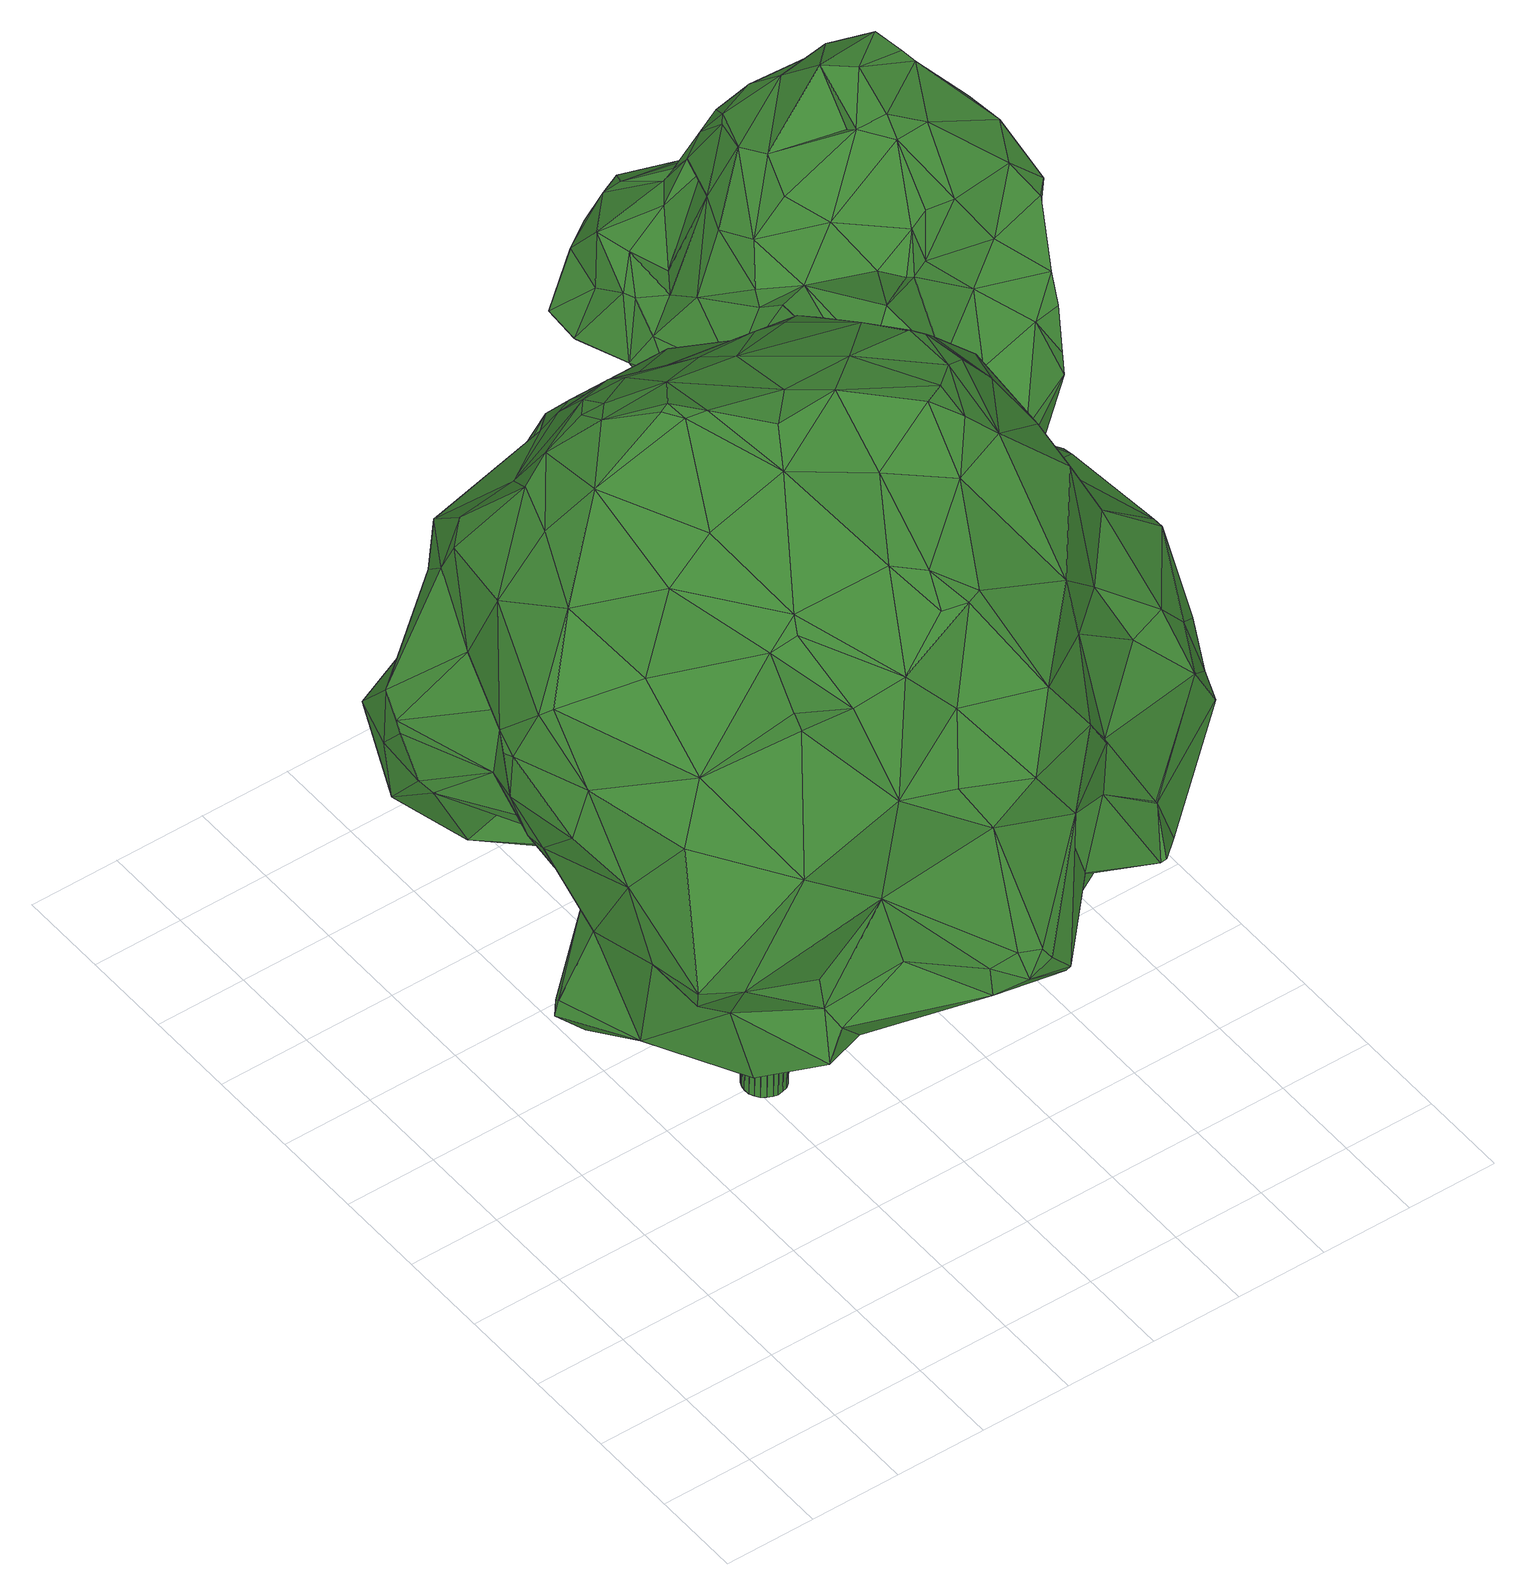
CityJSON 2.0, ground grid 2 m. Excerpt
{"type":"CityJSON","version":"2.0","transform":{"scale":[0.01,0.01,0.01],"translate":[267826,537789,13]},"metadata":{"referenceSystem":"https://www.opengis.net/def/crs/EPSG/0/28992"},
"CityObjects":{
"tree1":{"type":"SolitaryVegetationObject","attributes":{"gtid":149,"crown_width_m":13.96,"crown_median_z":23.27,"crown_r50_m":0.412,"crown_porosity":0.888,"trunk_H_m":10.11,"trunk_DBH_m":0.917,"trunk_radius_m":0.459,"trunk_base_height_m":13.16,"original_gtid":"149"},"geometry":[{"type":"Solid","lod":"3","boundaries":[[[[0,1,2]],[[3,4,5]],[[6,7,8]],[[9,10,11]],[[12,13,14]],[[15,16,17]],[[6,8,18]],[[19,20,21]],[[7,20,19]],[[22,23,24]],[[25,22,26]],[[27,3,5]],[[28,29,30]],[[22,31,23]],[[32,33,34]],[[35,36,37]],[[38,39,40]],[[38,40,41]],[[42,43,44]],[[45,46,47]],[[47,36,48]],[[49,13,50]],[[51,52,53]],[[54,55,56]],[[57,58,29]],[[59,60,61]],[[62,63,64]],[[2,65,66]],[[67,68,69]],[[67,69,70]],[[37,71,72]],[[58,57,44]],[[58,44,43]],[[73,74,75]],[[76,77,78]],[[14,49,79]],[[0,2,80]],[[21,81,19]],[[82,83,84]],[[85,86,87]],[[88,89,90]],[[91,92,93]],[[94,95,96]],[[96,95,97]],[[43,45,58]],[[42,98,99]],[[100,101,102]],[[2,103,104]],[[66,103,2]],[[105,106,107]],[[37,36,74]],[[108,109,110]],[[59,82,60]],[[111,112,60]],[[61,60,112]],[[113,114,115]],[[116,87,86]],[[80,117,118]],[[101,119,120]],[[121,102,122]],[[76,78,123]],[[124,28,30]],[[125,41,40]],[[126,127,128]],[[129,92,130]],[[109,108,131]],[[132,131,108]],[[133,63,134]],[[35,135,48]],[[136,27,137]],[[138,139,130]],[[140,141,110]],[[142,86,85]],[[3,42,44]],[[7,6,20]],[[20,6,4]],[[143,144,107]],[[145,107,106]],[[19,8,7]],[[134,28,133]],[[146,63,133]],[[41,147,148]],[[149,147,41]],[[150,111,84]],[[151,52,152]],[[153,154,155]],[[156,86,142]],[[72,95,94]],[[54,95,72]],[[157,158,159]],[[160,161,121]],[[162,161,160]],[[146,163,158]],[[145,164,107]],[[150,165,8]],[[54,56,166]],[[154,167,168]],[[35,48,36]],[[47,74,36]],[[116,56,87]],[[96,124,169]],[[127,170,131]],[[171,170,127]],[[103,66,108]],[[72,55,54]],[[172,173,174]],[[175,18,140]],[[175,6,18]],[[73,75,46]],[[160,176,50]],[[148,177,178]],[[69,177,148]],[[179,180,181]],[[182,181,180]],[[59,183,118]],[[33,180,179]],[[56,184,32]],[[56,55,184]],[[55,185,184]],[[99,98,67]],[[99,46,43]],[[99,73,46]],[[99,43,42]],[[169,94,96]],[[75,47,46]],[[47,75,74]],[[186,187,18]],[[73,125,74]],[[166,188,95]],[[166,95,54]],[[97,95,188]],[[46,45,43]],[[45,47,58]],[[48,58,47]],[[14,162,12]],[[185,32,184]],[[98,68,67]],[[99,67,73]],[[73,67,70]],[[125,73,149]],[[88,90,189]],[[70,147,73]],[[149,41,125]],[[186,117,187]],[[149,73,147]],[[15,90,16]],[[41,148,38]],[[178,38,148]],[[34,33,179]],[[190,120,119]],[[147,70,69]],[[147,69,148]],[[105,79,106]],[[17,191,192]],[[40,182,125]],[[181,182,40]],[[139,138,193]],[[33,32,180]],[[84,194,82]],[[190,119,101]],[[126,3,27]],[[173,195,178]],[[196,77,76]],[[197,77,196]],[[165,83,186]],[[197,196,198]],[[123,78,146]],[[123,146,158]],[[91,120,190]],[[165,18,8]],[[165,186,18]],[[50,199,200]],[[81,150,8]],[[81,8,19]],[[84,83,165]],[[84,165,150]],[[53,24,201]],[[77,197,202]],[[203,116,204]],[[53,22,24]],[[146,78,64]],[[64,77,62]],[[155,142,85]],[[83,205,186]],[[131,170,109]],[[174,173,206]],[[174,206,153]],[[202,62,77]],[[57,207,44]],[[44,207,208]],[[81,111,150]],[[209,111,81]],[[6,175,4]],[[61,198,59]],[[24,89,201]],[[210,211,212]],[[130,92,138]],[[190,138,92]],[[213,214,215]],[[112,216,217]],[[9,218,177]],[[9,11,218]],[[120,219,168]],[[120,91,219]],[[105,220,79]],[[85,87,34]],[[56,34,87]],[[221,156,168]],[[64,78,77]],[[30,222,124]],[[39,223,179]],[[224,213,225]],[[226,211,151]],[[124,96,227]],[[124,227,28]],[[211,228,212]],[[168,229,221]],[[168,219,229]],[[220,162,14]],[[55,230,185]],[[112,111,209]],[[53,115,22]],[[179,181,39]],[[217,63,112]],[[164,113,143]],[[12,162,160]],[[123,213,215]],[[182,180,32]],[[170,171,140]],[[212,228,204]],[[39,181,40]],[[203,231,116]],[[166,116,231]],[[32,34,56]],[[59,198,183]],[[189,215,214]],[[170,110,109]],[[132,108,66]],[[232,131,233]],[[127,131,232]],[[127,232,233]],[[182,32,185]],[[234,100,144]],[[93,235,236]],[[92,236,235]],[[92,235,93]],[[237,90,15]],[[178,195,38]],[[223,195,172]],[[38,195,223]],[[172,195,173]],[[39,38,223]],[[113,115,238]],[[157,239,225]],[[220,105,162]],[[143,107,240]],[[234,139,193]],[[111,60,194]],[[2,104,80]],[[219,241,229]],[[64,63,146]],[[242,120,168]],[[140,171,175]],[[236,92,115]],[[97,159,96]],[[188,159,97]],[[82,205,83]],[[100,193,101]],[[234,193,100]],[[243,210,212]],[[145,244,245]],[[65,245,244]],[[91,190,92]],[[199,11,246]],[[44,208,3]],[[233,247,10]],[[93,241,91]],[[219,91,241]],[[144,113,238]],[[88,214,226]],[[214,224,226]],[[214,213,224]],[[42,3,126]],[[131,11,247]],[[248,134,216]],[[133,163,146]],[[126,98,42]],[[63,249,112]],[[128,98,126]],[[128,68,98]],[[11,131,132]],[[102,161,100]],[[164,114,113]],[[212,204,250]],[[212,250,243]],[[24,23,89]],[[16,89,23]],[[63,202,249]],[[202,63,62]],[[136,171,127]],[[136,175,171]],[[134,63,217]],[[158,213,123]],[[189,214,88]],[[161,251,107]],[[178,177,218]],[[154,153,167]],[[132,246,11]],[[211,210,151]],[[132,66,246]],[[115,53,52]],[[27,136,127]],[[142,154,156]],[[168,156,154]],[[108,110,103]],[[86,204,116]],[[27,127,126]],[[127,233,128]],[[155,154,142]],[[166,56,116]],[[153,252,172]],[[155,252,153]],[[253,176,160]],[[18,187,140]],[[254,118,183]],[[178,255,173]],[[218,255,178]],[[205,117,186]],[[151,256,52]],[[256,257,52]],[[160,50,12]],[[21,258,81]],[[79,49,106]],[[245,114,164]],[[245,164,145]],[[29,135,30]],[[58,135,29]],[[25,31,22]],[[14,79,220]],[[103,110,141]],[[157,159,239]],[[13,49,14]],[[227,158,163]],[[125,259,74]],[[80,104,117]],[[37,74,259]],[[72,230,55]],[[71,230,72]],[[230,182,185]],[[151,210,256]],[[134,217,216]],[[61,202,197]],[[202,61,249]],[[0,80,1]],[[260,1,80]],[[208,207,3]],[[3,207,4]],[[112,249,61]],[[5,4,175]],[[5,175,136]],[[94,169,222]],[[169,124,222]],[[107,164,240]],[[137,5,136]],[[151,152,226]],[[189,90,215]],[[16,191,17]],[[23,191,16]],[[203,228,225]],[[224,225,228]],[[261,215,237]],[[261,237,123]],[[20,4,207]],[[20,207,21]],[[236,52,257]],[[226,152,88]],[[89,51,201]],[[201,51,53]],[[164,143,240]],[[129,130,139]],[[137,27,5]],[[262,17,192]],[[262,192,254]],[[200,49,50]],[[13,12,50]],[[160,263,253]],[[2,1,264]],[[52,51,152]],[[26,265,25]],[[210,243,250]],[[122,242,153]],[[117,266,187]],[[123,267,76]],[[94,268,72]],[[242,167,153]],[[101,120,242]],[[227,133,28]],[[227,96,158]],[[213,158,157]],[[213,157,225]],[[188,166,231]],[[236,269,93]],[[257,269,236]],[[188,239,159]],[[225,239,188]],[[28,248,29]],[[134,248,28]],[[227,163,133]],[[270,253,263]],[[215,90,237]],[[16,90,89]],[[25,271,31]],[[23,31,271]],[[82,194,60]],[[170,140,110]],[[88,152,89]],[[51,89,152]],[[207,57,272]],[[207,272,21]],[[29,248,272]],[[115,52,236]],[[29,272,57]],[[10,9,273]],[[222,30,135]],[[205,59,118]],[[272,258,21]],[[71,259,230]],[[37,259,71]],[[230,259,182]],[[194,84,111]],[[1,265,26]],[[255,263,173]],[[255,270,263]],[[101,193,190]],[[138,190,193]],[[254,192,274]],[[96,159,158]],[[245,65,114]],[[144,129,234]],[[162,105,251]],[[225,231,203]],[[61,197,198]],[[131,247,233]],[[254,198,262]],[[254,183,198]],[[82,59,205]],[[17,262,196]],[[198,196,262]],[[204,228,203]],[[223,252,179]],[[34,179,252]],[[34,252,85]],[[85,252,155]],[[188,231,225]],[[172,252,223]],[[69,273,177]],[[68,273,69]],[[68,128,273]],[[177,273,9]],[[102,101,242]],[[102,242,122]],[[222,268,94]],[[23,271,191]],[[222,135,268]],[[35,268,135]],[[261,123,215]],[[11,199,218]],[[106,49,199]],[[199,49,200]],[[253,50,176]],[[50,218,199]],[[107,251,105]],[[275,210,250]],[[93,257,276]],[[86,250,204]],[[106,199,246]],[[140,187,266]],[[121,161,102]],[[141,266,103]],[[144,238,129]],[[139,234,129]],[[143,113,144]],[[237,267,123]],[[277,267,237]],[[242,168,167]],[[273,233,10]],[[256,276,257]],[[256,210,276]],[[237,15,277]],[[182,259,125]],[[17,277,15]],[[196,277,17]],[[48,135,58]],[[273,128,233]],[[37,72,268]],[[37,268,35]],[[224,228,226]],[[211,226,228]],[[172,174,153]],[[244,145,246]],[[244,246,65]],[[65,246,66]],[[145,106,246]],[[260,265,1]],[[80,254,260]],[[209,81,216]],[[216,112,209]],[[229,241,276]],[[93,276,241]],[[156,250,86]],[[156,275,250]],[[156,221,275]],[[229,276,221]],[[275,276,210]],[[221,276,275]],[[80,118,254]],[[25,265,260]],[[81,258,216]],[[115,114,264]],[[115,264,26]],[[26,264,1]],[[260,254,271]],[[260,271,25]],[[10,247,11]],[[76,267,196]],[[277,196,267]],[[117,104,266]],[[104,103,266]],[[140,266,141]],[[115,278,22]],[[115,26,278]],[[22,278,26]],[[65,264,114]],[[65,2,264]],[[272,248,258]],[[216,258,248]],[[144,100,107]],[[161,107,100]],[[121,263,160]],[[274,192,191]],[[161,162,251]],[[253,218,50]],[[218,253,255]],[[255,253,270]],[[129,238,92]],[[115,92,238]],[[122,279,121]],[[274,271,254]],[[274,191,271]],[[206,279,153]],[[122,153,279]],[[206,173,279]],[[263,121,279]],[[263,279,173]],[[257,93,269]],[[205,118,117]],[[280,281,282]],[[280,282,283]],[[283,282,284]],[[283,284,285]],[[282,281,286]],[[282,286,284]],[[284,286,287]],[[284,287,285]],[[286,281,288]],[[286,288,287]],[[287,288,289]],[[287,289,285]],[[288,281,290]],[[288,290,289]],[[289,290,291]],[[289,291,285]],[[290,281,292]],[[290,292,291]],[[291,292,293]],[[291,293,285]],[[292,281,294]],[[292,294,293]],[[293,294,295]],[[293,295,285]],[[294,281,296]],[[294,296,295]],[[295,296,297]],[[295,297,285]],[[296,281,298]],[[296,298,297]],[[297,298,299]],[[297,299,285]],[[298,281,300]],[[298,300,299]],[[299,300,301]],[[299,301,285]],[[300,281,302]],[[300,302,301]],[[301,302,303]],[[301,303,285]],[[302,281,304]],[[302,304,303]],[[303,304,305]],[[303,305,285]],[[304,281,306]],[[304,306,305]],[[305,306,307]],[[305,307,285]],[[306,281,308]],[[306,308,307]],[[307,308,309]],[[307,309,285]],[[308,281,310]],[[308,310,309]],[[309,310,311]],[[309,311,285]],[[310,281,312]],[[310,312,311]],[[311,312,313]],[[311,313,285]],[[312,281,314]],[[312,314,313]],[[313,314,315]],[[313,315,285]],[[314,281,316]],[[314,316,315]],[[315,316,317]],[[315,317,285]],[[316,281,318]],[[316,318,317]],[[317,318,319]],[[317,319,285]],[[318,281,320]],[[318,320,319]],[[319,320,321]],[[319,321,285]],[[320,281,322]],[[320,322,321]],[[321,322,323]],[[321,323,285]],[[322,281,324]],[[322,324,323]],[[323,324,325]],[[323,325,285]],[[324,281,326]],[[324,326,325]],[[325,326,327]],[[325,327,285]],[[326,281,328]],[[326,328,327]],[[327,328,329]],[[327,329,285]],[[328,281,280]],[[328,280,329]],[[329,280,283]],[[329,283,285]]]]}]},
"tree2":{"type":"SolitaryVegetationObject","attributes":{"gtid":114,"crown_width_m":8.45,"crown_median_z":25.29,"crown_r50_m":0.368,"crown_porosity":0.904,"trunk_H_m":12.17,"trunk_DBH_m":0.602,"trunk_radius_m":0.301,"trunk_base_height_m":13.12,"original_gtid":"114"},"geometry":[{"type":"Solid","lod":"3","boundaries":[[[[330,331,332]],[[333,334,335]],[[336,337,338]],[[339,340,341]],[[342,343,344]],[[345,346,347]],[[335,348,349]],[[350,351,352]],[[353,354,331]],[[355,356,357]],[[358,359,360]],[[361,362,363]],[[364,343,363]],[[365,366,367]],[[368,369,370]],[[371,339,372]],[[373,370,374]],[[375,376,377]],[[378,379,380]],[[381,382,337]],[[383,384,385]],[[386,387,347]],[[380,379,388]],[[389,390,391]],[[392,357,393]],[[347,394,345]],[[334,387,395]],[[387,334,349]],[[396,363,343]],[[396,343,342]],[[397,398,399]],[[332,400,401]],[[337,402,338]],[[403,404,405]],[[383,385,406]],[[330,353,331]],[[407,408,409]],[[410,411,412]],[[413,414,415]],[[416,407,397]],[[406,385,417]],[[417,385,384]],[[418,419,420]],[[421,422,423]],[[417,424,406]],[[425,377,376]],[[423,422,426]],[[392,355,357]],[[427,368,370]],[[427,370,428]],[[365,429,366]],[[421,423,430]],[[431,432,433]],[[434,435,436]],[[437,434,436]],[[438,439,440]],[[441,442,443]],[[444,445,446]],[[447,448,449]],[[450,451,452]],[[430,435,434]],[[438,453,450]],[[369,454,389]],[[331,455,332]],[[456,457,458]],[[459,460,461]],[[462,405,340]],[[423,426,460]],[[453,463,464]],[[459,430,460]],[[465,466,467]],[[465,468,466]],[[349,333,335]],[[469,470,471]],[[469,471,472]],[[473,474,381]],[[459,436,435]],[[459,339,436]],[[459,435,430]],[[475,476,456]],[[456,476,457]],[[477,457,476]],[[477,476,401]],[[344,343,364]],[[409,402,337]],[[363,346,361]],[[478,479,480]],[[362,407,364]],[[431,481,432]],[[415,482,483]],[[419,484,420]],[[485,484,419]],[[403,478,437]],[[373,374,486]],[[487,355,392]],[[488,487,392]],[[489,490,491]],[[492,493,494]],[[333,349,334]],[[358,495,467]],[[390,496,455]],[[460,430,423]],[[497,498,350]],[[484,358,360]],[[499,350,500]],[[501,502,448]],[[498,503,504]],[[408,425,412]],[[505,506,499]],[[364,507,382]],[[508,509,490]],[[510,511,512]],[[494,513,492]],[[338,402,514]],[[444,515,445]],[[513,411,410]],[[458,428,516]],[[482,517,483]],[[515,493,492]],[[515,492,518]],[[515,444,493]],[[375,377,508]],[[384,336,417]],[[470,519,517]],[[470,517,520]],[[487,519,470]],[[378,521,522]],[[512,502,501]],[[481,466,441]],[[396,342,523]],[[524,396,523]],[[482,520,517]],[[417,525,424]],[[390,389,496]],[[443,432,441]],[[340,405,404]],[[518,526,527]],[[528,527,526]],[[517,420,483]],[[418,420,517]],[[352,529,497]],[[445,465,495]],[[352,521,529]],[[391,530,374]],[[474,382,381]],[[337,473,381]],[[520,449,470]],[[471,470,449]],[[336,473,337]],[[474,473,336]],[[474,336,384]],[[456,531,486]],[[408,407,416]],[[416,377,425]],[[394,366,429]],[[369,389,391]],[[532,533,431]],[[407,362,397]],[[416,397,399]],[[379,534,388]],[[373,486,531]],[[371,372,535]],[[506,350,499]],[[338,503,498]],[[468,441,466]],[[399,377,416]],[[416,425,408]],[[536,513,494]],[[375,508,489]],[[537,538,472]],[[506,351,350]],[[539,351,506]],[[540,353,330]],[[541,542,537]],[[468,465,527]],[[543,468,527]],[[468,543,491]],[[491,543,489]],[[543,375,489]],[[527,465,515]],[[515,465,445]],[[518,527,515]],[[389,544,496]],[[493,444,440]],[[541,537,545]],[[446,440,444]],[[454,453,464]],[[489,508,490]],[[540,330,401]],[[332,401,330]],[[401,476,540]],[[456,546,531]],[[378,380,547]],[[548,522,549]],[[458,546,456]],[[475,540,476]],[[353,540,354]],[[395,550,479]],[[551,479,550]],[[420,413,483]],[[477,427,428]],[[395,479,348]],[[395,348,334]],[[392,418,488]],[[481,441,432]],[[552,482,415]],[[387,367,366]],[[415,483,413]],[[463,453,438]],[[446,463,438]],[[363,362,364]],[[418,517,488]],[[384,553,474]],[[547,553,384]],[[547,474,553]],[[367,348,554]],[[348,545,554]],[[455,496,332]],[[374,370,369]],[[334,348,335]],[[458,516,546]],[[529,383,406]],[[524,395,396]],[[458,457,428]],[[497,529,424]],[[406,424,529]],[[390,354,530]],[[505,438,506]],[[351,555,535]],[[556,555,351]],[[410,412,425]],[[517,519,488]],[[557,401,400]],[[558,559,464]],[[558,464,463]],[[464,559,393]],[[532,552,415]],[[387,366,347]],[[498,500,350]],[[514,503,338]],[[340,404,341]],[[361,398,362]],[[397,362,398]],[[455,331,390]],[[331,354,390]],[[342,380,388]],[[477,428,457]],[[347,366,394]],[[467,495,465]],[[560,561,395]],[[386,347,346]],[[460,426,461]],[[459,461,372]],[[459,372,339]],[[371,562,339]],[[341,404,437]],[[514,402,412]],[[461,426,422]],[[466,359,467]],[[358,467,359]],[[466,481,359]],[[352,497,350]],[[446,445,495]],[[403,479,478]],[[495,358,563]],[[502,512,511]],[[564,367,554]],[[479,545,348]],[[403,545,479]],[[552,447,482]],[[501,447,552]],[[434,421,430]],[[557,400,496]],[[565,549,351]],[[421,434,437]],[[454,464,538]],[[370,516,428]],[[368,451,369]],[[535,548,565]],[[535,555,371]],[[396,395,386]],[[396,386,363]],[[566,567,568]],[[451,454,369]],[[451,453,454]],[[374,369,391]],[[566,568,345]],[[523,551,524]],[[504,494,493]],[[378,534,379]],[[422,548,461]],[[491,442,468]],[[441,468,442]],[[532,512,552]],[[501,552,512]],[[522,480,523]],[[345,394,429]],[[431,569,532]],[[449,510,472]],[[478,480,522]],[[349,367,387]],[[348,367,349]],[[375,526,376]],[[365,367,564]],[[504,536,494]],[[504,503,536]],[[490,567,443]],[[438,450,506]],[[438,440,446]],[[539,506,450]],[[498,504,500]],[[509,570,567]],[[509,567,490]],[[509,398,570]],[[399,398,509]],[[433,345,569]],[[437,404,403]],[[560,524,550]],[[551,550,524]],[[427,477,557]],[[536,503,513]],[[503,514,513]],[[571,485,419]],[[562,368,572]],[[573,495,563]],[[339,562,340]],[[368,562,371]],[[371,451,368]],[[409,337,507]],[[409,507,407]],[[471,449,472]],[[565,351,535]],[[488,519,487]],[[470,469,487]],[[469,472,538]],[[378,547,521]],[[572,496,544]],[[572,544,462]],[[462,544,454]],[[462,454,537]],[[429,574,532]],[[564,574,429]],[[487,469,355]],[[415,414,532]],[[533,532,414]],[[419,559,571]],[[558,571,559]],[[431,533,481]],[[496,572,427]],[[482,447,520]],[[570,398,361]],[[345,433,566]],[[575,576,535]],[[377,399,509]],[[377,509,508]],[[528,543,527]],[[528,526,543]],[[412,411,514]],[[375,543,526]],[[371,555,451]],[[556,451,555]],[[505,439,438]],[[535,576,548]],[[451,450,453]],[[499,439,505]],[[493,440,439]],[[499,493,439]],[[546,516,531]],[[545,405,541]],[[408,412,402]],[[403,405,545]],[[539,556,351]],[[437,478,548]],[[437,548,421]],[[421,548,422]],[[478,522,548]],[[352,522,521]],[[383,529,521]],[[531,516,373]],[[370,373,516]],[[386,346,363]],[[387,386,395]],[[364,407,507]],[[490,443,442]],[[537,512,564]],[[463,446,577]],[[463,577,558]],[[573,577,495]],[[495,577,446]],[[571,577,573]],[[571,558,577]],[[427,572,368]],[[340,572,462]],[[562,572,340]],[[454,544,389]],[[424,525,497]],[[481,533,414]],[[390,530,391]],[[413,360,414]],[[413,484,360]],[[469,356,355]],[[393,357,464]],[[356,464,357]],[[454,538,537]],[[429,532,569]],[[429,569,345]],[[448,447,501]],[[520,447,449]],[[498,497,525]],[[496,427,557]],[[534,523,388]],[[388,523,342]],[[378,523,534]],[[522,523,378]],[[480,479,551]],[[566,433,432]],[[566,432,443]],[[431,433,569]],[[492,526,518]],[[514,411,513]],[[573,485,571]],[[556,539,450]],[[560,550,561]],[[382,507,337]],[[493,499,500]],[[504,493,500]],[[344,364,382]],[[535,372,575]],[[418,392,578]],[[418,578,419]],[[564,554,537]],[[545,537,554]],[[346,345,568]],[[547,382,474]],[[342,547,380]],[[383,521,547]],[[382,547,342]],[[547,384,383]],[[365,564,429]],[[481,360,359]],[[540,475,530]],[[540,530,354]],[[420,484,413]],[[472,510,537]],[[358,485,563]],[[382,342,344]],[[573,563,485]],[[513,410,492]],[[526,492,410]],[[526,410,376]],[[560,395,524]],[[336,525,417]],[[490,442,491]],[[436,339,341]],[[436,341,437]],[[408,402,409]],[[496,400,332]],[[561,550,395]],[[338,525,336]],[[498,525,338]],[[410,425,376]],[[502,511,448]],[[448,511,449]],[[510,449,511]],[[485,358,484]],[[510,512,537]],[[352,351,549]],[[352,549,522]],[[548,549,565]],[[392,393,578]],[[532,574,579]],[[574,564,579]],[[512,579,564]],[[532,579,512]],[[461,575,372]],[[481,414,360]],[[356,538,464]],[[356,469,538]],[[570,361,568]],[[346,568,361]],[[523,480,551]],[[559,578,393]],[[559,419,578]],[[462,537,542]],[[405,462,542]],[[405,542,541]],[[401,557,477]],[[456,486,475]],[[530,475,486]],[[530,486,374]],[[568,567,570]],[[443,567,566]],[[450,452,556]],[[556,452,451]],[[548,576,461]],[[575,461,576]],[[580,581,582]],[[580,582,583]],[[583,582,584]],[[583,584,585]],[[582,581,586]],[[582,586,584]],[[584,586,587]],[[584,587,585]],[[586,581,588]],[[586,588,587]],[[587,588,589]],[[587,589,585]],[[588,581,590]],[[588,590,589]],[[589,590,591]],[[589,591,585]],[[590,581,592]],[[590,592,591]],[[591,592,593]],[[591,593,585]],[[592,581,594]],[[592,594,593]],[[593,594,595]],[[593,595,585]],[[594,581,596]],[[594,596,595]],[[595,596,597]],[[595,597,585]],[[596,581,598]],[[596,598,597]],[[597,598,599]],[[597,599,585]],[[598,581,600]],[[598,600,599]],[[599,600,601]],[[599,601,585]],[[600,581,602]],[[600,602,601]],[[601,602,603]],[[601,603,585]],[[602,581,604]],[[602,604,603]],[[603,604,605]],[[603,605,585]],[[604,581,606]],[[604,606,605]],[[605,606,607]],[[605,607,585]],[[606,581,608]],[[606,608,607]],[[607,608,609]],[[607,609,585]],[[608,581,610]],[[608,610,609]],[[609,610,611]],[[609,611,585]],[[610,581,612]],[[610,612,611]],[[611,612,613]],[[611,613,585]],[[612,581,614]],[[612,614,613]],[[613,614,615]],[[613,615,585]],[[614,581,616]],[[614,616,615]],[[615,616,617]],[[615,617,585]],[[616,581,618]],[[616,618,617]],[[617,618,619]],[[617,619,585]],[[618,581,620]],[[618,620,619]],[[619,620,621]],[[619,621,585]],[[620,581,622]],[[620,622,621]],[[621,622,623]],[[621,623,585]],[[622,581,624]],[[622,624,623]],[[623,624,625]],[[623,625,585]],[[624,581,626]],[[624,626,625]],[[625,626,627]],[[625,627,585]],[[626,581,628]],[[626,628,627]],[[627,628,629]],[[627,629,585]],[[628,581,580]],[[628,580,629]],[[629,580,583]],[[629,583,585]]]]}]}
},
"vertices":[
[682,756,790],[613,733,611],[783,886,782],[1261,748,1312],[1396,602,1203],[1353,803,1241],[1343,567,986],[1373,448,1076],[1356,387,994],[754,1146,1221],[820,1059,1095],[978,1193,954],[681,1508,804],[696,1478,784],[728,1461,630],[344,209,689],[243,314,629],[440,243,684],[1327,558,929],[1321,407,1129],[1397,577,1202],[1262,396,1205],[240,786,500],[260,534,576],[133,697,517],[526,692,568],[538,795,577],[1328,862,1238],[838,182,1419],[991,334,1491],[783,327,1593],[442,655,635],[382,981,1761],[382,1044,1724],[298,1045,1674],[879,619,1805],[928,645,1798],[752,742,1813],[610,1197,1564],[515,1140,1664],[658,1044,1716],[804,1067,1679],[1174,866,1561],[1105,721,1652],[1154,643,1564],[1028,712,1754],[1006,797,1767],[982,693,1782],[937,581,1763],[720,1418,798],[726,1459,961],[80,711,615],[187,778,763],[110,761,560],[404,670,1696],[478,847,1815],[281,868,1728],[1141,523,1554],[1001,558,1697],[974,224,813],[1099,180,801],[946,213,839],[731,27,889],[867,136,1104],[712,32,919],[762,945,807],[946,1125,802],[1075,1016,1562],[1089,1050,1499],[962,1124,1539],[962,1084,1611],[620,744,1798],[580,672,1753],[953,929,1725],[846,823,1783],[984,818,1774],[625,81,878],[682,32,855],[669,53,917],[714,1393,705],[858,641,636],[1275,308,1097],[1135,216,761],[1172,248,757],[1173,238,777],[248,1043,1613],[132,974,1436],[217,939,1597],[101,441,913],[125,512,640],[205,336,807],[72,1227,750],[159,1105,681],[53,1071,895],[663,452,1629],[474,497,1576],[582,289,1512],[466,475,1543],[1128,960,1551],[1120,928,1590],[325,1356,913],[145,1369,894],[336,1407,954],[1057,937,879],[947,721,743],[709,1387,701],[702,1357,753],[571,1376,822],[1081,994,878],[1128,1006,920],[1253,835,764],[1126,227,906],[986,209,1026],[362,1085,791],[563,1065,751],[333,928,691],[165,795,1537],[1066,557,698],[938,435,788],[107,1356,890],[89,1344,900],[503,1498,1027],[357,1433,1086],[482,231,1029],[749,314,1591],[695,976,1750],[1235,893,1266],[1213,926,1189],[1086,989,1327],[339,1248,601],[264,1309,556],[1113,1032,946],[985,1150,892],[772,133,1256],[931,175,1269],[882,521,1677],[1332,872,1147],[1356,835,1228],[262,1312,560],[305,1288,589],[1267,800,817],[1251,833,760],[162,1151,1417],[402,1229,985],[317,1230,831],[749,1226,990],[665,125,1193],[923,1092,1631],[861,1190,1527],[868,1055,1676],[1337,327,976],[90,773,965],[145,687,779],[276,1369,1253],[171,1204,1317],[206,1194,1437],[137,1075,1217],[438,425,1346],[499,198,1304],[497,341,1437],[703,1528,954],[498,1450,883],[569,1501,755],[619,174,1284],[575,1171,992],[1220,364,766],[300,657,1620],[212,1301,1212],[43,1207,1066],[694,329,1587],[1158,928,942],[1282,851,1021],[438,1252,1484],[582,1428,1306],[441,1227,1278],[1261,760,1015],[705,1494,974],[827,1188,1362],[807,1344,1412],[420,1091,1706],[421,1028,1745],[523,1097,1699],[528,972,1783],[878,361,830],[452,888,1815],[473,895,1820],[1215,430,692],[1254,588,891],[411,487,1519],[100,298,915],[103,1283,726],[409,474,727],[532,336,793],[191,1282,772],[1112,178,806],[524,1273,1500],[629,77,808],[778,47,811],[808,162,744],[742,1343,987],[723,1426,931],[72,712,579],[781,36,828],[67,708,1397],[47,729,1376],[1109,365,715],[378,1341,1192],[1252,573,1334],[1232,637,1306],[1126,232,907],[28,793,1122],[65,647,1104],[18,770,1250],[338,281,1124],[92,286,961],[193,275,917],[1004,229,1147],[1001,218,1147],[813,1382,1241],[52,1226,907],[725,1458,626],[23,1148,1044],[719,400,1625],[456,1217,1552],[165,427,1192],[230,466,1311],[115,538,1031],[676,255,1400],[90,631,1229],[25,1138,1017],[524,839,1816],[230,639,1437],[1127,943,947],[954,901,1145],[279,1254,818],[241,1077,755],[273,874,778],[361,249,795],[324,1156,707],[429,436,1388],[532,1276,993],[40,1099,913],[207,1300,1076],[18,801,1235],[904,1033,958],[621,1030,1000],[919,1183,902],[930,1055,995],[1014,324,1344],[889,214,1031],[39,842,1253],[554,1450,786],[320,1176,1482],[686,1480,996],[718,454,743],[639,1415,1252],[79,805,978],[107,848,976],[1176,371,1195],[687,815,1794],[579,676,638],[379,290,829],[658,292,819],[548,1479,1037],[576,964,781],[583,737,584],[1177,738,839],[511,201,870],[755,607,1698],[127,907,1006],[581,1426,1063],[486,599,643],[1137,441,1303],[980,975,1324],[573,568,790],[125,949,1174],[97,940,1028],[383,223,751],[297,715,682],[386,1406,1131],[671,794,15],[625,795,16],[669,806,15],[686,783,1026],[684,795,1026],[640,784,1027],[665,817,16],[680,806,1026],[658,827,16],[673,816,1027],[648,834,16],[663,823,1027],[637,839,16],[652,828,1027],[626,841,16],[640,829,1027],[614,839,17],[628,828,1027],[603,835,17],[617,824,1028],[593,828,17],[608,816,1028],[586,818,17],[600,807,1028],[581,807,17],[596,796,1028],[579,796,17],[594,784,1027],[580,784,16],[595,772,1027],[585,773,16],[600,761,1027],[592,763,16],[607,751,1027],[602,756,16],[616,744,1027],[613,751,16],[627,739,1026],[624,749,15],[639,738,1026],[636,751,15],[651,739,1026],[648,755,15],[662,744,1026],[657,762,15],[672,751,1026],[664,772,15],[679,760,1026],[669,783,15],[684,771,1026],
[704,1545,900],[722,1553,940],[728,1552,912],[1464,1459,1045],[1481,1398,1138],[1462,1457,1043],[1411,995,1404],[1479,1038,1463],[1319,1068,1487],[1007,1136,895],[1049,1291,953],[1100,1156,927],[1458,1151,1230],[1460,1238,1287],[1421,1147,1351],[1407,1550,1436],[1458,1437,1371],[1450,1447,1343],[1285,1416,1091],[1444,1486,1080],[1109,1059,1289],[1088,1231,1177],[1200,1064,1170],[702,1543,902],[725,1492,967],[845,1690,1167],[850,1644,1189],[814,1646,1193],[1072,1640,1524],[1112,1652,1563],[1089,1706,1436],[1478,1363,1538],[1540,1253,1492],[1526,1349,1400],[1514,1196,1460],[1295,1414,1219],[1416,1477,1254],[1272,1442,1118],[876,1313,1055],[809,1318,1047],[765,1254,1013],[992,1215,980],[1020,1130,913],[757,1256,1008],[751,1314,1008],[1296,1398,1828],[1277,1286,1803],[1415,1382,1786],[1412,1082,1105],[1454,1086,1088],[1483,1090,1113],[1477,1036,1368],[1475,1064,1357],[1336,898,1140],[1437,940,1292],[1335,888,1250],[1467,1371,1293],[1444,1474,1213],[1495,1126,1063],[794,1438,1013],[757,1472,996],[775,1357,1019],[824,1745,1184],[812,1647,1195],[1412,1489,1318],[1478,1392,1144],[1462,1274,1266],[1528,1274,1652],[1508,1351,1647],[1511,1344,1668],[743,1437,938],[705,1524,869],[1394,1104,1547],[1159,1309,937],[1124,1288,935],[1136,1300,946],[1281,869,1182],[1550,1158,1574],[1484,1177,1638],[1518,1124,1573],[1282,1260,1752],[1267,1150,1662],[1335,1149,1652],[1039,1806,1352],[1118,1719,1427],[1162,1788,1349],[1523,1261,1663],[1308,885,1271],[908,1789,1265],[901,1697,1386],[1004,1814,1337],[1250,1054,851],[1181,1054,932],[1182,1012,872],[1282,891,1253],[1354,1261,1756],[1154,1020,926],[778,1345,911],[773,1255,859],[1282,1468,1326],[1202,1007,826],[1181,1544,1481],[1322,1566,1570],[1338,1556,1518],[1246,1039,819],[1203,1039,812],[1174,1090,827],[1207,1160,853],[915,1283,1330],[1007,1251,1484],[961,1262,1495],[1192,1606,1678],[1308,1560,1725],[1357,1579,1642],[957,1271,1538],[977,1413,1571],[909,1389,1452],[1127,1814,1193],[1239,1716,1102],[1099,1759,1215],[935,1294,1253],[896,1324,1089],[962,1269,1197],[854,1410,1260],[901,1458,1084],[725,1552,939],[707,1325,830],[712,1330,827],[762,1225,850],[1137,1035,863],[1151,1018,884],[1138,1028,938],[1006,1379,1019],[857,1458,1325],[832,1501,1235],[1060,1464,1702],[1107,1576,1673],[1094,1559,1668],[1225,1551,1725],[954,1644,1170],[980,1854,1177],[1019,1755,1243],[1047,1626,1144],[1469,1002,1408],[1454,969,1319],[702,1360,832],[704,1361,830],[716,1357,828],[1203,1205,995],[1288,1333,1060],[1271,1211,1093],[1166,1675,1572],[1122,1866,1248],[1073,1865,1302],[1068,1709,1413],[1028,1655,1414],[744,1319,935],[858,1736,1152],[899,1788,1229],[1385,1468,1813],[1361,1517,1761],[1322,1540,1761],[1100,1225,1668],[1029,1213,1552],[1131,1119,1605],[1017,1503,1565],[786,1434,968],[1148,1010,1247],[1213,1021,1396],[1078,1117,1369],[1114,1114,1390],[1240,1715,1106],[1239,1713,1104],[1190,1082,1584],[1184,1161,1449],[1101,1232,1362],[973,1173,1248],[1514,1123,1502],[1405,1411,1797],[1379,1463,1657],[1078,1630,1160],[1140,1651,1178],[1142,1647,1180],[1224,1136,1649],[1231,1101,1588],[994,1326,1606],[748,1227,898],[1002,1874,1214],[1057,1312,1693],[978,1856,1179],[1097,1851,1167],[1301,1046,1173],[1288,1140,1085],[1358,1190,1142],[1458,1275,1266],[1290,997,1353],[1224,1312,1772],[1083,1401,1720],[1224,1341,1749],[1219,955,1195],[740,1435,939],[744,1228,898],[1150,1626,1326],[1120,1687,1447],[1492,1126,1061],[1025,1201,977],[1173,1085,1591],[1094,1486,1105],[979,1497,1196],[972,1182,1223],[702,1524,871],[1154,1348,1144],[1114,1334,1146],[1245,1455,1818],[896,1416,1032],[1225,1393,1109],[753,1226,865],[1446,965,1282],[1186,1171,981],[1236,1163,1129],[1303,1295,1131],[1326,1228,1136],[1151,1749,1246],[1448,962,1284],[1237,1446,1123],[1010,1295,1144],[971,1243,1189],[759,1410,932],[878,1543,1346],[872,1573,1340],[1302,1362,1241],[1289,1326,1145],[989,1235,978],[1083,1611,1507],[1226,1472,1146],[1178,1218,1021],[1365,1539,1557],[1377,1493,1643],[1378,1510,1539],[1258,1490,1435],[1410,1428,1601],[920,1620,1384],[913,1359,1017],[958,1547,1368],[1189,1436,1262],[1065,1133,925],[1100,1153,931],[916,1485,1378],[874,1665,1278],[1079,1528,1229],[1205,1345,12],[1175,1345,12],[1204,1353,12],[1193,1357,1230],[1192,1364,1230],[1163,1357,1229],[1201,1360,12],[1189,1372,1229],[1197,1366,12],[1185,1378,1229],[1190,1371,12],[1178,1383,1229],[1183,1374,12],[1171,1386,1229],[1175,1375,12],[1163,1387,1229],[1168,1374,12],[1156,1386,1229],[1160,1371,12],[1148,1383,1229],[1154,1366,11],[1142,1378,1229],[1149,1360,12],[1137,1372,1229],[1146,1353,12],[1134,1365,1229],[1145,1345,12],[1133,1357,1229],[1146,1338,12],[1134,1349,1229],[1149,1330,12],[1137,1342,1229],[1154,1324,12],[1142,1336,1229],[1160,1319,12],[1148,1331,1229],[1167,1316,12],[1155,1328,1230],[1175,1315,12],[1163,1327,1230],[1183,1316,12],[1171,1328,1230],[1190,1319,12],[1178,1331,1230],[1196,1324,12],[1184,1335,1230],[1201,1330,12],[1189,1342,1230],[1204,1337,12],[1192,1349,1230]
]}
